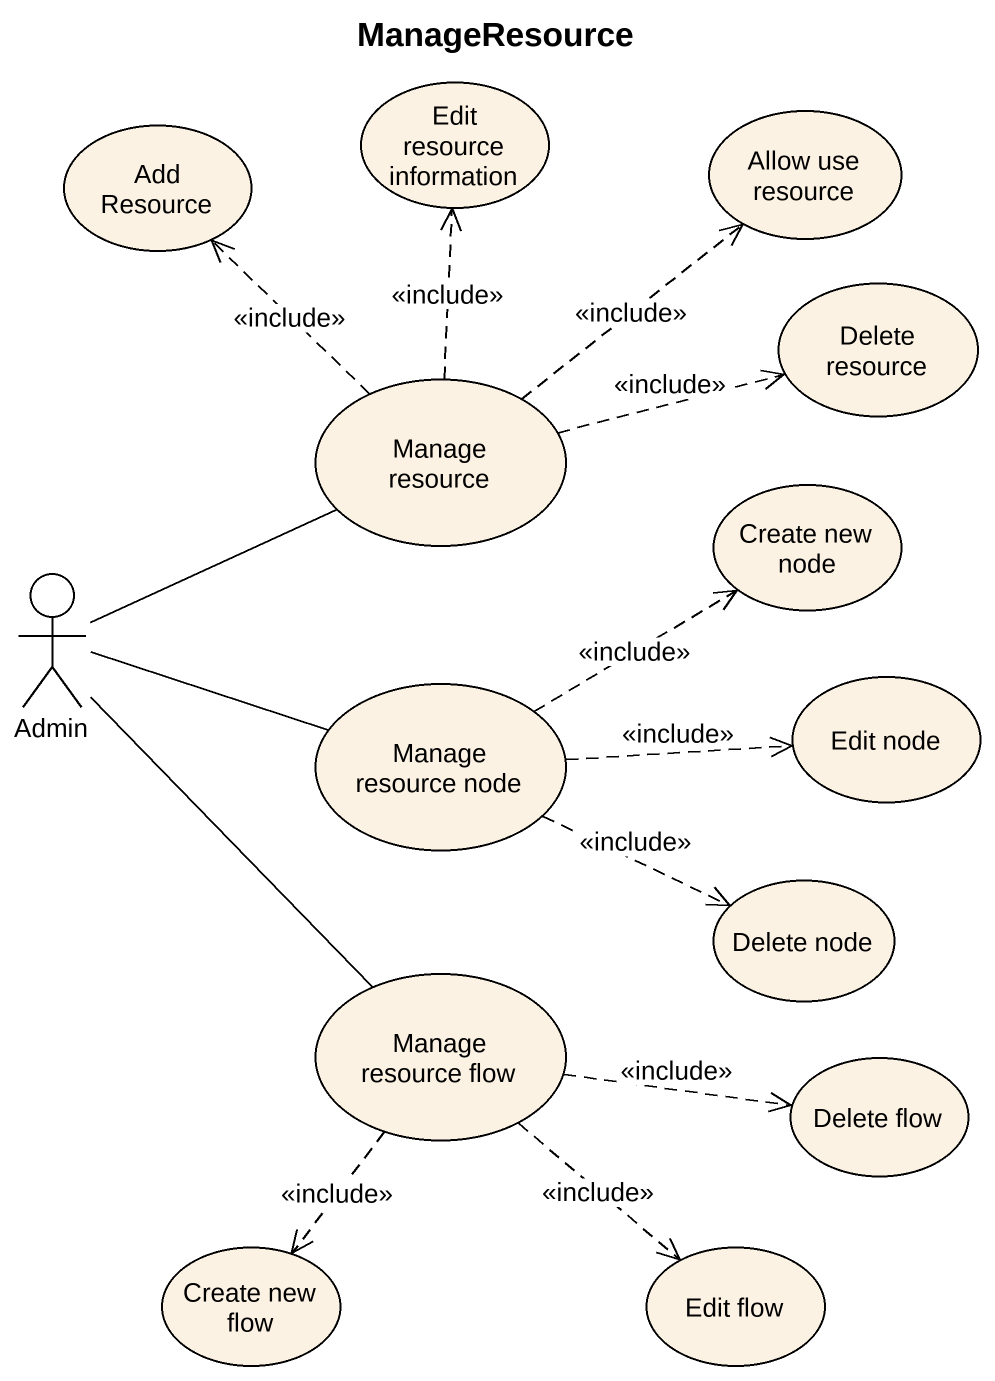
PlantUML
@startuml
title ManageResource
usecase "Add Resource" as Add_Resource
usecase "Edit resource information" as Edit_resource_information
usecase "Allow use resource" as Allow_use_resource
usecase "Delete resource" as Delete_resource
usecase "Manage resource" as Manage_resource
usecase "Create new node" as Create_new_node
actor Admin
usecase "Manage resource node" as Manage_resource_node
usecase "Edit node" as Edit_node
usecase "Delete node" as Delete_node
usecase "Manage resource flow" as Manage_resource_flow
usecase "Delete flow" as Delete_flow
usecase "Create new flow" as Create_new_flow
usecase "Edit flow" as Edit_flow
Manage_resource .up.> Add_Resource : <<include>>
Manage_resource .up.> Edit_resource_information : <<include>>
Manage_resource .up.> Allow_use_resource : <<include>>
Manage_resource .right.> Delete_resource : <<include>>
Admin -right- Manage_resource
Admin -right- Manage_resource_node
Admin -- Manage_resource_flow
Manage_resource_node .right.> Create_new_node : <<include>>
Manage_resource_node .right.> Edit_node : <<include>>
Manage_resource_node .right.> Delete_node : <<include>>
Manage_resource_flow .right.> Delete_flow : <<include>>
Manage_resource_flow ..> Create_new_flow : <<include>>
Manage_resource_flow ..> Edit_flow : <<include>>
@enduml
